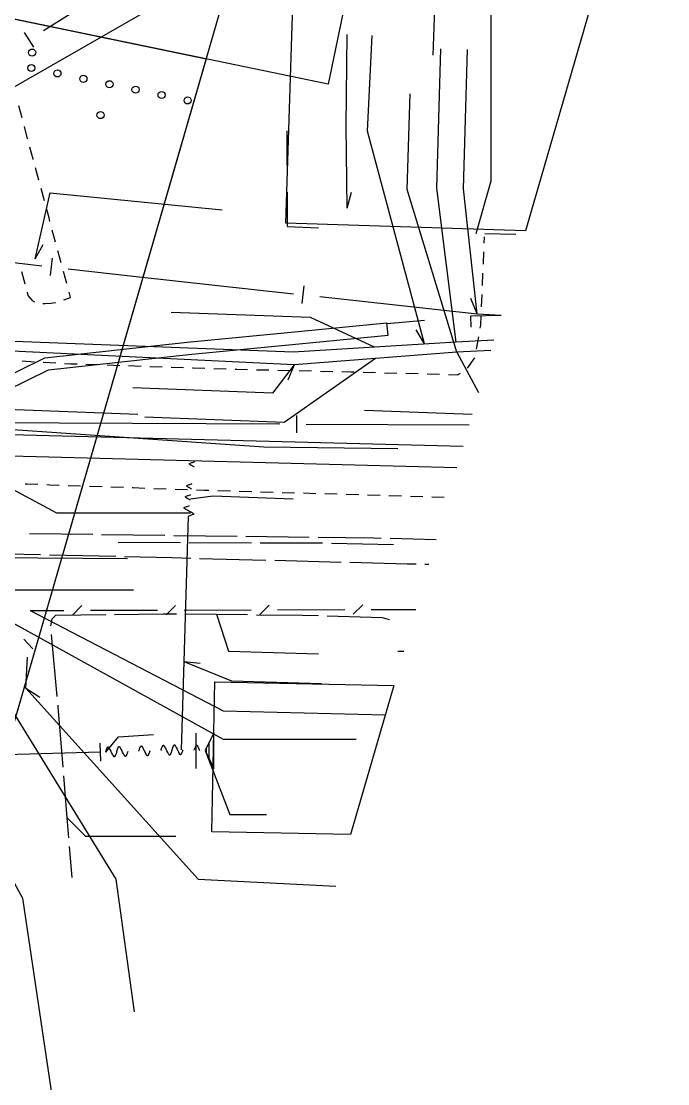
# Model space of a CAD drawing. Header units: metres. Extents: x 3206 to 3701, y 9896 to 11410.
# Drawn here: x 3432.9 to 3469.4, y 10421.8 to 10481.7 of the extents above; entities that cross this region are included whole.
import ezdxf

# ---------------------------------------------------------------- set-up
doc = ezdxf.new("R2010")
doc.units = ezdxf.units.M
for name, color, linetype in [('BOUNDARY', 7, 'Continuous'), ('BUILDING', 7, 'Continuous'), ('CURB', 7, 'Continuous'), ('ELECTR_CABLE', 7, 'Continuous'), ('ELECTR_CABLE_COMM', 7, 'Continuous'), ('GROUND', 7, 'Continuous'), ('HEAT', 7, 'Continuous'), ('SEWER', 7, 'Continuous'), ('WATER_PIPELINE', 7, 'Continuous')]:
    doc.layers.add(name, color=color, linetype=linetype)

# ---------------------------------------------------------------- blocks, each defined once
blk = doc.blocks.new('МОЖЖЕВЕЛЬНИК_СКАЛЬНЫЙ')
blk.add_circle((0, 0), 0.2)

msp = doc.modelspace()

# ---------------------------------------------------------------- linework, layer by layer
at = {"layer": 'BOUNDARY'}
msp.add_lwpolyline([(3253.023, 9915.673), (3233.596, 10020.109), (3233.041, 10027.227), (3225.675, 10139.955), (3262.083, 10325.257), (3335.841, 10689.444), (3351.098, 10763.684), (3367.768, 10831.231), (3377.814, 10869.112), (3520.394, 11207.447), (3551.174, 11273.829), (3554.005, 11279.367), (3611.719, 11390.174), (3639.436, 11373.131), (3680.635, 11298.581), (3281.247, 9920.202)], close=True, dxfattribs=at)
at = {"layer": 'BUILDING'}
for points in [[(3379.842, 10518.555), (3455.356, 10502.895), (3450.226, 10478.158), (3374.712, 10493.818)], [(3447.834, 10470.331), (3448.432, 10489.088), (3466.737, 10488.505), (3461.346, 10469.9)], [(3453.921, 10444.276), (3451.485, 10435.869), (3443.657, 10436.031), (3443.832, 10444.484)]]:
    msp.add_lwpolyline(points, close=True, dxfattribs=at)
at = {"layer": 'CURB'}
for points in [[(3432.957, 10476.261), (3432.771, 10476.944)], [(3433.272, 10475.094), (3433.088, 10475.778)], [(3433.587, 10473.927), (3433.585, 10473.935), (3433.402, 10474.611)], [(3433.902, 10472.76), (3433.717, 10473.444)], [(3434.217, 10471.593), (3434.032, 10472.277)], [(3434.531, 10470.426), (3434.478, 10470.625), (3434.347, 10471.11)], [(3434.846, 10469.259), (3434.662, 10469.943)], [(3459.019, 10469.214), (3459.033, 10469.565)], [(3435.161, 10468.092), (3434.976, 10468.776)], [(3458.97, 10468.012), (3458.998, 10468.714)], [(3432.93, 10467.604), (3433.11, 10466.919)], [(3435.476, 10466.925), (3435.291, 10467.609)], [(3458.921, 10466.81), (3458.95, 10467.512)], [(3433.236, 10466.435), (3433.284, 10466.25), (3433.532, 10465.964), (3433.654, 10465.897)], [(3435.311, 10466.017), (3435.687, 10466.141), (3435.606, 10466.442)], [(3458.872, 10465.608), (3458.901, 10466.31)], [(3434.131, 10465.799), (3434.261, 10465.795), (3434.606, 10465.831), (3434.807, 10465.852), (3434.836, 10465.862)], [(3458.798, 10464.409), (3458.83, 10464.579), (3458.852, 10465.109)], [(3458.579, 10463.226), (3458.707, 10463.917)], [(3432.953, 10462.563), (3433.655, 10462.523)], [(3434.154, 10462.495), (3434.856, 10462.456)], [(3435.355, 10462.427), (3435.684, 10462.409), (3436.057, 10462.397)], [(3458.085, 10462.157), (3458.482, 10462.737)], [(3436.557, 10462.38), (3437.259, 10462.357)], [(3437.759, 10462.34), (3438.462, 10462.317)], [(3438.961, 10462.3), (3439.664, 10462.277)], [(3440.164, 10462.261), (3440.866, 10462.237)], [(3441.366, 10462.221), (3442.069, 10462.197)], [(3442.568, 10462.181), (3442.631, 10462.179), (3443.271, 10462.158)], [(3443.771, 10462.141), (3444.473, 10462.118)], [(3444.973, 10462.101), (3445.069, 10462.098), (3445.676, 10462.084)], [(3446.175, 10462.073), (3446.878, 10462.057)], [(3447.378, 10462.045), (3448.081, 10462.029)], [(3448.581, 10462.018), (3449.284, 10462.002)], [(3449.783, 10461.99), (3450.486, 10461.974)], [(3450.986, 10461.963), (3451.496, 10461.951), (3451.689, 10461.946)], [(3452.189, 10461.932), (3452.891, 10461.913)], [(3453.391, 10461.9), (3454.094, 10461.881)], [(3454.594, 10461.868), (3455.296, 10461.849)], [(3455.796, 10461.835), (3456.499, 10461.816)], [(3456.999, 10461.803), (3457.515, 10461.789), (3457.677, 10461.881)], [(3433.847, 10455.594), (3433.241, 10455.615), (3433.14, 10455.619)], [(3435.053, 10455.552), (3434.525, 10455.57), (3434.346, 10455.577)], [(3436.259, 10455.51), (3435.553, 10455.535)], [(3437.465, 10455.468), (3436.759, 10455.493)], [(3438.672, 10455.426), (3437.965, 10455.45)], [(3439.878, 10455.384), (3439.213, 10455.407), (3439.171, 10455.408)], [(3441.084, 10455.342), (3440.378, 10455.366)], [(3442.29, 10455.3), (3441.584, 10455.324)], [(3443.497, 10455.259), (3443.212, 10455.268), (3442.79, 10455.282)], [(3444.703, 10455.224), (3443.996, 10455.245)], [(3445.91, 10455.189), (3445.203, 10455.21)], [(3447.116, 10455.154), (3446.409, 10455.174)], [(3448.322, 10455.119), (3447.616, 10455.139)], [(3449.529, 10455.083), (3448.822, 10455.104)], [(3450.735, 10455.048), (3450.029, 10455.069)], [(3451.942, 10455.013), (3451.235, 10455.034)], [(3453.148, 10454.978), (3452.442, 10454.998)], [(3454.355, 10454.943), (3453.648, 10454.963)], [(3455.561, 10454.907), (3454.854, 10454.928)], [(3456.768, 10454.872), (3456.061, 10454.893)]]:
    msp.add_lwpolyline(points, dxfattribs=at)
at = {"layer": 'ELECTR_CABLE'}
for points in [[(3458.562, 10469.755), (3459.412, 10472.71), (3459.412, 10482.236)], [(3451.296, 10471.173), (3451.23, 10475.826), (3451.284, 10480.975)], [(3455.655, 10463.522), (3452.446, 10475.512), (3452.702, 10480.902)], [(3457.43, 10463.63), (3456.34, 10472.301), (3456.579, 10480.156)], [(3459.559, 10463.734), (3457.43, 10463.63), (3452.84, 10463.35), (3448.25, 10463.07), (3431.02, 10463.71), (3412.97, 10467.62), (3394.96, 10471.15), (3378.96, 10475.34), (3374.44, 10476.18), (3369.92, 10477.02), (3365.8, 10477.78)], [(3457.47, 10463.07), (3454.682, 10472.229), (3454.849, 10477.622)], [(3459.39, 10463.151), (3457.47, 10463.07), (3452.89, 10462.71), (3448.3, 10462.34), (3430.45, 10463.21), (3412.38, 10466.86), (3394.46, 10470.7), (3378.63, 10474.74), (3374.12, 10475.63), (3369.6, 10476.52), (3365.75, 10477.28)], [(3447.912, 10473.587), (3447.903, 10475.536)], [(3447.927, 10470.139), (3447.918, 10472.088)], [(3451.296, 10471.173), (3451.533, 10472.077)], [(3447.927, 10470.139), (3449.676, 10470.069)], [(3459.052, 10469.753), (3460.801, 10469.711)], [(3452.84, 10463.35), (3449.219, 10465.011), (3441.36, 10465.303)], [(3453.543, 10464.669), (3455.649, 10464.857)], [(3458.273, 10465.11), (3459.969, 10465.149)], [(3458.287, 10464.47), (3458.273, 10465.11)], [(3396.985, 10441.008), (3397.799, 10441.763), (3400.722, 10444.18), (3405.044, 10446.588), (3409.115, 10448.703), (3414.068, 10452.836), (3421.396, 10456.434), (3428.126, 10459.744), (3434.241, 10462.741), (3442.274, 10463.618), (3448.706, 10464.238), (3453.535, 10464.718)], [(3453.605, 10464.022), (3453.535, 10464.718)], [(3455.655, 10463.522), (3455.181, 10464.326)], [(3397.359, 10440.4), (3398.261, 10441.237), (3401.118, 10443.6), (3405.376, 10445.972), (3409.505, 10448.117), (3414.452, 10452.244), (3421.704, 10455.806), (3428.434, 10459.116), (3434.439, 10462.059), (3442.346, 10462.922), (3448.774, 10463.542), (3453.605, 10464.022)], [(3430.45, 10463.21), (3431.584, 10459.866), (3439.486, 10459.573)], [(3457.47, 10463.07), (3458.704, 10460.783)], [(3452.89, 10462.71), (3447.742, 10459.101), (3439.882, 10459.393)], [(3448.3, 10462.34), (3447.089, 10460.75), (3439.194, 10461.044)], [(3448.3, 10462.34), (3447.953, 10461.473)], [(3458.347, 10459.552), (3452.266, 10459.778)], [(3442.665, 10456.589), (3442.652, 10456.596), (3442.606, 10456.619), (3442.586, 10456.63), (3442.555, 10456.646), (3442.522, 10456.664), (3442.499, 10456.677), (3442.477, 10456.69), (3442.462, 10456.7), (3442.446, 10456.711), (3442.437, 10456.718), (3442.429, 10456.724), (3442.423, 10456.73), (3442.42, 10456.733), (3442.417, 10456.736), (3442.413, 10456.74), (3442.41, 10456.744), (3442.408, 10456.746), (3442.407, 10456.749), (3442.405, 10456.752), (3442.403, 10456.756), (3442.402, 10456.758), (3442.402, 10456.759), (3442.401, 10456.761), (3442.401, 10456.763), (3442.401, 10456.764), (3442.401, 10456.766), (3442.401, 10456.768), (3442.401, 10456.77), (3442.401, 10456.771), (3442.402, 10456.772), (3442.402, 10456.773), (3442.403, 10456.774), (3442.403, 10456.775), (3442.404, 10456.776), (3442.405, 10456.778), (3442.406, 10456.78), (3442.407, 10456.781), (3442.408, 10456.781), (3442.409, 10456.783), (3442.41, 10456.784), (3442.412, 10456.785), (3442.413, 10456.786), (3442.415, 10456.787), (3442.417, 10456.789), (3442.421, 10456.79), (3442.425, 10456.792), (3442.429, 10456.794), (3442.436, 10456.797), (3442.529, 10456.833), (3442.56, 10456.844), (3442.663, 10456.884), (3442.703, 10456.899)], [(3442.514, 10455.35), (3442.501, 10455.357), (3442.455, 10455.38), (3442.435, 10455.391), (3442.404, 10455.407), (3442.371, 10455.425), (3442.348, 10455.438), (3442.327, 10455.451), (3442.311, 10455.461), (3442.295, 10455.472), (3442.286, 10455.479), (3442.278, 10455.486), (3442.272, 10455.491), (3442.269, 10455.494), (3442.267, 10455.497), (3442.262, 10455.502), (3442.26, 10455.505), (3442.258, 10455.507), (3442.256, 10455.51), (3442.254, 10455.513), (3442.252, 10455.517), (3442.252, 10455.519), (3442.251, 10455.521), (3442.251, 10455.522), (3442.25, 10455.524), (3442.25, 10455.525), (3442.25, 10455.527), (3442.25, 10455.529), (3442.251, 10455.531), (3442.251, 10455.532), (3442.251, 10455.533), (3442.251, 10455.534), (3442.252, 10455.535), (3442.252, 10455.536), (3442.253, 10455.538), (3442.254, 10455.539), (3442.255, 10455.541), (3442.256, 10455.542), (3442.257, 10455.543), (3442.258, 10455.544), (3442.26, 10455.545), (3442.261, 10455.546), (3442.262, 10455.547), (3442.265, 10455.549), (3442.267, 10455.55), (3442.27, 10455.551), (3442.274, 10455.553), (3442.278, 10455.555), (3442.285, 10455.558), (3442.378, 10455.594), (3442.409, 10455.606), (3442.512, 10455.645), (3442.552, 10455.66)], [(3442.439, 10454.731), (3442.425, 10454.738), (3442.38, 10454.761), (3442.359, 10454.772), (3442.329, 10454.788), (3442.296, 10454.806), (3442.273, 10454.819), (3442.251, 10454.832), (3442.236, 10454.842), (3442.22, 10454.853), (3442.211, 10454.86), (3442.203, 10454.866), (3442.197, 10454.872), (3442.194, 10454.875), (3442.191, 10454.877), (3442.187, 10454.882), (3442.184, 10454.885), (3442.182, 10454.888), (3442.18, 10454.891), (3442.179, 10454.894), (3442.177, 10454.897), (3442.176, 10454.9), (3442.176, 10454.901), (3442.175, 10454.903), (3442.175, 10454.904), (3442.175, 10454.906), (3442.175, 10454.908), (3442.175, 10454.91), (3442.175, 10454.912), (3442.175, 10454.912), (3442.176, 10454.914), (3442.176, 10454.915), (3442.176, 10454.916), (3442.177, 10454.917), (3442.178, 10454.918), (3442.179, 10454.92), (3442.18, 10454.921), (3442.181, 10454.922), (3442.182, 10454.923), (3442.183, 10454.924), (3442.184, 10454.925), (3442.185, 10454.926), (3442.187, 10454.927), (3442.189, 10454.929), (3442.191, 10454.93), (3442.194, 10454.932), (3442.199, 10454.934), (3442.202, 10454.936), (3442.21, 10454.939), (3442.303, 10454.975), (3442.334, 10454.986), (3442.436, 10455.025), (3442.477, 10455.041)], [(3442.447, 10454.795), (3443.719, 10454.967), (3448.239, 10454.799)], [(3442.364, 10454.111), (3442.35, 10454.118), (3442.304, 10454.142), (3442.284, 10454.152), (3442.254, 10454.168), (3442.22, 10454.187), (3442.198, 10454.199), (3442.176, 10454.213), (3442.16, 10454.223), (3442.145, 10454.234), (3442.135, 10454.241), (3442.128, 10454.247), (3442.121, 10454.253), (3442.119, 10454.255), (3442.116, 10454.258), (3442.111, 10454.263), (3442.109, 10454.266), (3442.107, 10454.269), (3442.105, 10454.271), (3442.103, 10454.274), (3442.102, 10454.278), (3442.101, 10454.28), (3442.1, 10454.282), (3442.1, 10454.283), (3442.1, 10454.285), (3442.099, 10454.286), (3442.099, 10454.288), (3442.099, 10454.29), (3442.1, 10454.292), (3442.1, 10454.293), (3442.1, 10454.294), (3442.101, 10454.295), (3442.101, 10454.296), (3442.102, 10454.297), (3442.102, 10454.299), (3442.103, 10454.3), (3442.105, 10454.302), (3442.106, 10454.303), (3442.106, 10454.304), (3442.107, 10454.305), (3442.109, 10454.306), (3442.11, 10454.307), (3442.111, 10454.308), (3442.114, 10454.31), (3442.116, 10454.311), (3442.119, 10454.313), (3442.123, 10454.315), (3442.127, 10454.316), (3442.135, 10454.319), (3442.227, 10454.355), (3442.258, 10454.367), (3442.361, 10454.406), (3442.401, 10454.421)], [(3442.364, 10454.111), (3442.377, 10454.104), (3442.423, 10454.081), (3442.443, 10454.071), (3442.473, 10454.055), (3442.507, 10454.036), (3442.53, 10454.023), (3442.551, 10454.01), (3442.567, 10454), (3442.582, 10453.989), (3442.592, 10453.982), (3442.599, 10453.976), (3442.606, 10453.97), (3442.609, 10453.968), (3442.611, 10453.965), (3442.616, 10453.96), (3442.618, 10453.957), (3442.62, 10453.954), (3442.622, 10453.951), (3442.624, 10453.948), (3442.625, 10453.945), (3442.626, 10453.943), (3442.627, 10453.941), (3442.627, 10453.939), (3442.627, 10453.938), (3442.628, 10453.936), (3442.628, 10453.934), (3442.628, 10453.933), (3442.627, 10453.931), (3442.627, 10453.93), (3442.627, 10453.929), (3442.626, 10453.928), (3442.626, 10453.927), (3442.625, 10453.925), (3442.625, 10453.924), (3442.624, 10453.923), (3442.622, 10453.921), (3442.622, 10453.92), (3442.621, 10453.919), (3442.62, 10453.918), (3442.618, 10453.917), (3442.617, 10453.916), (3442.616, 10453.915), (3442.613, 10453.913), (3442.611, 10453.912), (3442.608, 10453.91), (3442.604, 10453.908), (3442.6, 10453.907), (3442.592, 10453.904), (3442.5, 10453.868), (3442.469, 10453.856), (3442.366, 10453.817), (3442.326, 10453.802)], [(3442.326, 10453.802), (3442.075, 10445.626), (3441.922, 10440.649)], [(3433.377, 10452.839), (3436.945, 10452.793)], [(3437.444, 10452.787), (3441.012, 10452.741)], [(3438.377, 10452.348), (3441.885, 10452.336)], [(3441.512, 10452.734), (3445.079, 10452.688)], [(3442.385, 10452.334), (3445.892, 10452.322)], [(3445.579, 10452.682), (3449.147, 10452.636)], [(3446.392, 10452.32), (3449.689, 10452.308), (3449.9, 10452.304)], [(3449.647, 10452.629), (3452.779, 10452.589), (3453.214, 10452.579)], [(3450.399, 10452.293), (3453.906, 10452.219)], [(3453.714, 10452.567), (3456.306, 10452.507)], [(3430.262, 10451.74), (3433.999, 10451.653)], [(3434.498, 10451.641), (3438.235, 10451.555)], [(3438.735, 10451.543), (3441.403, 10451.481), (3442.471, 10451.453)], [(3442.971, 10451.439), (3446.707, 10451.34)], [(3447.207, 10451.327), (3450.943, 10451.228)], [(3451.443, 10451.215), (3454.669, 10451.129), (3455.179, 10451.12)], [(3455.679, 10451.112), (3455.901, 10451.108)], [(3429.446, 10450.37), (3431.824, 10449.666), (3439.234, 10449.666)], [(3434.572, 10447.643), (3434.648, 10448.026), (3434.856, 10448.233), (3437.672, 10448.272)], [(3438.172, 10448.279), (3440.923, 10448.317), (3441.672, 10448.309)], [(3442.172, 10448.304), (3445.672, 10448.266)], [(3443.929, 10448.285), (3444.6, 10446.214), (3449.679, 10446.061)], [(3446.172, 10448.261), (3448.778, 10448.233), (3449.671, 10448.208)], [(3450.171, 10448.195), (3453.266, 10448.109), (3453.655, 10447.998)], [(3434.936, 10443.66), (3434.609, 10447.145)], [(3454.149, 10446.209), (3454.479, 10446.201)], [(3442.075, 10445.626), (3444.772, 10444.537), (3449.844, 10444.383)], [(3442.075, 10445.626), (3443.003, 10445.521)], [(3435.268, 10439.674), (3434.992, 10443.067), (3434.983, 10443.163)], [(3437.683, 10440.522), (3438.393, 10441.377), (3440.373, 10441.505)], [(3442.778, 10439.597), (3442.778, 10441.587)], [(3443.279, 10440.605), (3443.777, 10439.599), (3443.777, 10441.589), (3443.777, 10441.6), (3443.279, 10440.605)], [(3437.345, 10441.012), (3437.373, 10440.012)], [(3439.542, 10440.578), (3439.546, 10440.592), (3439.563, 10440.641), (3439.57, 10440.662), (3439.581, 10440.695), (3439.594, 10440.731), (3439.604, 10440.755), (3439.613, 10440.778), (3439.621, 10440.795), (3439.629, 10440.812), (3439.635, 10440.823), (3439.64, 10440.831), (3439.645, 10440.838), (3439.647, 10440.842), (3439.649, 10440.845), (3439.653, 10440.85), (3439.656, 10440.853), (3439.658, 10440.855), (3439.661, 10440.857), (3439.664, 10440.859), (3439.667, 10440.862), (3439.669, 10440.863), (3439.67, 10440.864), (3439.672, 10440.864), (3439.674, 10440.865), (3439.675, 10440.865), (3439.677, 10440.865), (3439.679, 10440.866), (3439.681, 10440.866), (3439.681, 10440.866), (3439.683, 10440.865), (3439.684, 10440.865), (3439.685, 10440.865), (3439.686, 10440.865), (3439.688, 10440.864), (3439.689, 10440.863), (3439.691, 10440.862), (3439.692, 10440.862), (3439.693, 10440.861), (3439.694, 10440.86), (3439.696, 10440.859), (3439.697, 10440.858), (3439.698, 10440.857), (3439.7, 10440.854), (3439.702, 10440.853), (3439.704, 10440.85), (3439.706, 10440.846), (3439.709, 10440.842), (3439.713, 10440.835), (3439.762, 10440.749), (3439.778, 10440.72), (3439.832, 10440.624), (3439.853, 10440.587)], [(3440.789, 10440.615), (3440.794, 10440.63), (3440.81, 10440.678), (3440.817, 10440.7), (3440.829, 10440.732), (3440.842, 10440.768), (3440.851, 10440.793), (3440.861, 10440.816), (3440.868, 10440.833), (3440.877, 10440.85), (3440.882, 10440.86), (3440.887, 10440.869), (3440.892, 10440.876), (3440.894, 10440.879), (3440.897, 10440.882), (3440.901, 10440.887), (3440.904, 10440.89), (3440.906, 10440.893), (3440.908, 10440.895), (3440.911, 10440.897), (3440.914, 10440.899), (3440.916, 10440.9), (3440.918, 10440.901), (3440.919, 10440.902), (3440.921, 10440.902), (3440.922, 10440.903), (3440.924, 10440.903), (3440.926, 10440.903), (3440.928, 10440.903), (3440.929, 10440.903), (3440.93, 10440.903), (3440.931, 10440.903), (3440.932, 10440.902), (3440.934, 10440.902), (3440.935, 10440.902), (3440.936, 10440.901), (3440.938, 10440.9), (3440.94, 10440.899), (3440.941, 10440.898), (3440.942, 10440.897), (3440.943, 10440.896), (3440.944, 10440.895), (3440.945, 10440.894), (3440.948, 10440.892), (3440.949, 10440.89), (3440.951, 10440.887), (3440.954, 10440.883), (3440.956, 10440.88), (3440.96, 10440.873), (3441.01, 10440.786), (3441.026, 10440.757), (3441.08, 10440.662), (3441.101, 10440.624)], [(3441.413, 10440.634), (3441.418, 10440.648), (3441.434, 10440.697), (3441.441, 10440.718), (3441.452, 10440.751), (3441.466, 10440.787), (3441.475, 10440.811), (3441.485, 10440.835), (3441.492, 10440.852), (3441.501, 10440.869), (3441.506, 10440.879), (3441.511, 10440.887), (3441.516, 10440.895), (3441.518, 10440.898), (3441.52, 10440.901), (3441.524, 10440.906), (3441.527, 10440.909), (3441.53, 10440.911), (3441.532, 10440.914), (3441.535, 10440.916), (3441.538, 10440.918), (3441.54, 10440.919), (3441.542, 10440.92), (3441.543, 10440.92), (3441.545, 10440.921), (3441.546, 10440.921), (3441.548, 10440.922), (3441.55, 10440.922), (3441.552, 10440.922), (3441.553, 10440.922), (3441.554, 10440.922), (3441.555, 10440.921), (3441.556, 10440.921), (3441.557, 10440.921), (3441.559, 10440.92), (3441.56, 10440.92), (3441.562, 10440.919), (3441.563, 10440.918), (3441.564, 10440.917), (3441.566, 10440.916), (3441.567, 10440.915), (3441.568, 10440.914), (3441.569, 10440.913), (3441.571, 10440.91), (3441.573, 10440.909), (3441.575, 10440.906), (3441.577, 10440.902), (3441.58, 10440.898), (3441.584, 10440.891), (3441.633, 10440.805), (3441.649, 10440.776), (3441.704, 10440.681), (3441.725, 10440.643)], [(3442.66, 10440.625), (3442.666, 10440.639), (3442.685, 10440.687), (3442.694, 10440.708), (3442.707, 10440.74), (3442.722, 10440.775), (3442.733, 10440.798), (3442.744, 10440.821), (3442.753, 10440.838), (3442.763, 10440.854), (3442.769, 10440.864), (3442.774, 10440.872), (3442.779, 10440.879), (3442.782, 10440.882), (3442.784, 10440.885), (3442.789, 10440.89), (3442.792, 10440.893), (3442.794, 10440.895), (3442.797, 10440.897), (3442.799, 10440.899), (3442.803, 10440.901), (3442.805, 10440.902), (3442.807, 10440.903), (3442.808, 10440.903), (3442.81, 10440.903), (3442.811, 10440.904), (3442.813, 10440.904), (3442.815, 10440.904), (3442.817, 10440.904), (3442.818, 10440.904), (3442.819, 10440.904), (3442.82, 10440.903), (3442.821, 10440.903), (3442.822, 10440.903), (3442.824, 10440.902), (3442.825, 10440.901), (3442.827, 10440.9), (3442.828, 10440.899), (3442.829, 10440.898), (3442.83, 10440.897), (3442.832, 10440.896), (3442.833, 10440.895), (3442.834, 10440.894), (3442.836, 10440.891), (3442.837, 10440.89), (3442.839, 10440.887), (3442.841, 10440.883), (3442.843, 10440.879), (3442.847, 10440.872), (3442.891, 10440.782), (3442.905, 10440.753), (3442.953, 10440.654), (3442.972, 10440.615)], [(3443.517, 10440.124), (3443.517, 10441.081)], [(3437.359, 10440.512), (3425.373, 10440.171)], [(3437.67, 10440.521), (3437.675, 10440.536), (3437.692, 10440.584), (3437.699, 10440.606), (3437.71, 10440.639), (3437.723, 10440.675), (3437.733, 10440.699), (3437.742, 10440.722), (3437.75, 10440.739), (3437.758, 10440.756), (3437.764, 10440.767), (3437.769, 10440.775), (3437.774, 10440.782), (3437.776, 10440.785), (3437.778, 10440.788), (3437.782, 10440.794), (3437.785, 10440.797), (3437.787, 10440.799), (3437.79, 10440.801), (3437.792, 10440.803), (3437.796, 10440.805), (3437.798, 10440.807), (3437.799, 10440.807), (3437.801, 10440.808), (3437.802, 10440.809), (3437.804, 10440.809), (3437.806, 10440.809), (3437.808, 10440.809), (3437.81, 10440.809), (3437.81, 10440.809), (3437.812, 10440.809), (3437.813, 10440.809), (3437.814, 10440.809), (3437.815, 10440.808), (3437.816, 10440.808), (3437.818, 10440.807), (3437.82, 10440.806), (3437.821, 10440.805), (3437.822, 10440.805), (3437.823, 10440.804), (3437.825, 10440.803), (3437.826, 10440.802), (3437.827, 10440.801), (3437.829, 10440.798), (3437.83, 10440.796), (3437.833, 10440.794), (3437.835, 10440.79), (3437.837, 10440.786), (3437.841, 10440.779), (3437.891, 10440.693), (3437.907, 10440.664), (3437.961, 10440.568), (3437.982, 10440.531)], [(3438.294, 10440.54), (3438.289, 10440.526), (3438.273, 10440.477), (3438.266, 10440.456), (3438.255, 10440.423), (3438.241, 10440.387), (3438.232, 10440.363), (3438.222, 10440.339), (3438.215, 10440.322), (3438.206, 10440.305), (3438.201, 10440.295), (3438.196, 10440.287), (3438.191, 10440.279), (3438.189, 10440.276), (3438.187, 10440.273), (3438.183, 10440.268), (3438.18, 10440.265), (3438.177, 10440.263), (3438.175, 10440.26), (3438.172, 10440.258), (3438.169, 10440.256), (3438.167, 10440.255), (3438.165, 10440.254), (3438.164, 10440.254), (3438.162, 10440.253), (3438.161, 10440.253), (3438.159, 10440.252), (3438.157, 10440.252), (3438.155, 10440.252), (3438.154, 10440.252), (3438.153, 10440.252), (3438.152, 10440.253), (3438.151, 10440.253), (3438.15, 10440.253), (3438.148, 10440.254), (3438.147, 10440.254), (3438.145, 10440.256), (3438.144, 10440.256), (3438.143, 10440.257), (3438.142, 10440.258), (3438.14, 10440.259), (3438.139, 10440.26), (3438.138, 10440.261), (3438.136, 10440.264), (3438.134, 10440.265), (3438.132, 10440.268), (3438.13, 10440.272), (3438.127, 10440.276), (3438.123, 10440.283), (3438.074, 10440.369), (3438.058, 10440.398), (3438.003, 10440.493), (3437.982, 10440.531)], [(3438.294, 10440.54), (3438.299, 10440.555), (3438.315, 10440.603), (3438.323, 10440.625), (3438.334, 10440.657), (3438.347, 10440.693), (3438.356, 10440.718), (3438.366, 10440.741), (3438.374, 10440.758), (3438.382, 10440.775), (3438.388, 10440.785), (3438.393, 10440.794), (3438.397, 10440.801), (3438.399, 10440.804), (3438.402, 10440.807), (3438.406, 10440.812), (3438.409, 10440.815), (3438.411, 10440.818), (3438.414, 10440.82), (3438.416, 10440.822), (3438.419, 10440.824), (3438.422, 10440.825), (3438.423, 10440.826), (3438.424, 10440.827), (3438.426, 10440.827), (3438.427, 10440.828), (3438.429, 10440.828), (3438.431, 10440.828), (3438.433, 10440.828), (3438.434, 10440.828), (3438.435, 10440.828), (3438.436, 10440.828), (3438.437, 10440.828), (3438.439, 10440.827), (3438.44, 10440.827), (3438.442, 10440.826), (3438.443, 10440.825), (3438.445, 10440.824), (3438.446, 10440.823), (3438.447, 10440.822), (3438.448, 10440.821), (3438.449, 10440.82), (3438.45, 10440.819), (3438.453, 10440.817), (3438.454, 10440.815), (3438.456, 10440.812), (3438.459, 10440.808), (3438.461, 10440.805), (3438.465, 10440.798), (3438.515, 10440.711), (3438.531, 10440.683), (3438.585, 10440.587), (3438.606, 10440.55)], [(3438.918, 10440.559), (3438.913, 10440.544), (3438.897, 10440.496), (3438.89, 10440.474), (3438.878, 10440.442), (3438.865, 10440.406), (3438.856, 10440.382), (3438.846, 10440.358), (3438.839, 10440.341), (3438.83, 10440.324), (3438.825, 10440.314), (3438.82, 10440.305), (3438.815, 10440.298), (3438.813, 10440.295), (3438.81, 10440.292), (3438.806, 10440.287), (3438.803, 10440.284), (3438.801, 10440.282), (3438.799, 10440.279), (3438.796, 10440.277), (3438.793, 10440.275), (3438.791, 10440.274), (3438.789, 10440.273), (3438.788, 10440.272), (3438.786, 10440.272), (3438.785, 10440.271), (3438.783, 10440.271), (3438.781, 10440.271), (3438.779, 10440.271), (3438.778, 10440.271), (3438.777, 10440.271), (3438.776, 10440.271), (3438.775, 10440.272), (3438.774, 10440.272), (3438.772, 10440.272), (3438.771, 10440.273), (3438.769, 10440.274), (3438.767, 10440.275), (3438.766, 10440.276), (3438.765, 10440.277), (3438.764, 10440.278), (3438.763, 10440.279), (3438.762, 10440.28), (3438.759, 10440.282), (3438.758, 10440.284), (3438.756, 10440.287), (3438.753, 10440.291), (3438.751, 10440.294), (3438.747, 10440.301), (3438.697, 10440.388), (3438.681, 10440.417), (3438.627, 10440.512), (3438.606, 10440.55)], [(3440.165, 10440.596), (3440.161, 10440.582), (3440.144, 10440.533), (3440.137, 10440.512), (3440.126, 10440.479), (3440.113, 10440.443), (3440.103, 10440.419), (3440.094, 10440.396), (3440.086, 10440.379), (3440.078, 10440.362), (3440.072, 10440.351), (3440.067, 10440.343), (3440.062, 10440.336), (3440.06, 10440.332), (3440.058, 10440.329), (3440.054, 10440.324), (3440.051, 10440.321), (3440.049, 10440.319), (3440.046, 10440.317), (3440.043, 10440.315), (3440.04, 10440.312), (3440.038, 10440.311), (3440.037, 10440.31), (3440.035, 10440.31), (3440.033, 10440.309), (3440.032, 10440.309), (3440.03, 10440.309), (3440.028, 10440.308), (3440.026, 10440.308), (3440.026, 10440.308), (3440.024, 10440.309), (3440.023, 10440.309), (3440.022, 10440.309), (3440.021, 10440.309), (3440.02, 10440.31), (3440.018, 10440.311), (3440.016, 10440.312), (3440.015, 10440.313), (3440.014, 10440.313), (3440.013, 10440.314), (3440.011, 10440.315), (3440.01, 10440.316), (3440.009, 10440.317), (3440.007, 10440.32), (3440.005, 10440.321), (3440.003, 10440.324), (3440.001, 10440.328), (3439.999, 10440.332), (3439.994, 10440.339), (3439.945, 10440.425), (3439.929, 10440.454), (3439.875, 10440.55), (3439.854, 10440.587)], [(3441.413, 10440.634), (3441.408, 10440.619), (3441.392, 10440.571), (3441.384, 10440.549), (3441.373, 10440.517), (3441.36, 10440.481), (3441.351, 10440.456), (3441.341, 10440.433), (3441.333, 10440.416), (3441.325, 10440.399), (3441.319, 10440.389), (3441.314, 10440.38), (3441.31, 10440.373), (3441.308, 10440.37), (3441.305, 10440.367), (3441.301, 10440.362), (3441.298, 10440.359), (3441.296, 10440.356), (3441.293, 10440.354), (3441.291, 10440.352), (3441.288, 10440.35), (3441.285, 10440.349), (3441.284, 10440.348), (3441.283, 10440.347), (3441.281, 10440.347), (3441.28, 10440.346), (3441.278, 10440.346), (3441.276, 10440.346), (3441.274, 10440.346), (3441.273, 10440.346), (3441.272, 10440.346), (3441.271, 10440.346), (3441.27, 10440.347), (3441.268, 10440.347), (3441.267, 10440.347), (3441.265, 10440.348), (3441.264, 10440.349), (3441.262, 10440.35), (3441.261, 10440.351), (3441.26, 10440.352), (3441.259, 10440.353), (3441.258, 10440.354), (3441.257, 10440.355), (3441.254, 10440.357), (3441.253, 10440.359), (3441.251, 10440.362), (3441.248, 10440.366), (3441.246, 10440.369), (3441.242, 10440.376), (3441.192, 10440.463), (3441.176, 10440.491), (3441.122, 10440.587), (3441.101, 10440.624)], [(3442.037, 10440.645), (3442.031, 10440.631), (3442.012, 10440.584), (3442.003, 10440.563), (3441.99, 10440.531), (3441.974, 10440.496), (3441.963, 10440.472), (3441.952, 10440.449), (3441.944, 10440.433), (3441.934, 10440.417), (3441.928, 10440.407), (3441.923, 10440.398), (3441.917, 10440.392), (3441.915, 10440.389), (3441.913, 10440.386), (3441.908, 10440.381), (3441.905, 10440.378), (3441.903, 10440.376), (3441.9, 10440.374), (3441.897, 10440.372), (3441.894, 10440.37), (3441.892, 10440.369), (3441.89, 10440.368), (3441.889, 10440.368), (3441.887, 10440.367), (3441.886, 10440.367), (3441.884, 10440.367), (3441.882, 10440.367), (3441.88, 10440.367), (3441.879, 10440.367), (3441.878, 10440.367), (3441.877, 10440.367), (3441.876, 10440.368), (3441.874, 10440.368), (3441.873, 10440.369), (3441.872, 10440.369), (3441.87, 10440.371), (3441.869, 10440.371), (3441.868, 10440.372), (3441.867, 10440.373), (3441.865, 10440.374), (3441.864, 10440.376), (3441.863, 10440.377), (3441.861, 10440.379), (3441.86, 10440.381), (3441.858, 10440.384), (3441.855, 10440.388), (3441.853, 10440.392), (3441.85, 10440.399), (3441.806, 10440.488), (3441.791, 10440.518), (3441.743, 10440.617), (3441.725, 10440.656)], [(3443.279, 10440.605), (3444.666, 10436.994), (3446.744, 10436.994)], [(3443.357, 10440.447), (3443.357, 10440.761)], [(3435.592, 10435.687), (3435.5, 10436.819), (3435.308, 10439.176)], [(3435.5, 10436.819), (3436.538, 10435.786), (3441.633, 10435.786)], [(3435.774, 10433.444), (3435.632, 10435.188)]]:
    msp.add_lwpolyline(points, dxfattribs=at)
at = {"layer": 'ELECTR_CABLE_COMM'}
for points in [[(3435.797, 10448.243), (3436.325, 10448.774)], [(3441.077, 10448.257), (3441.606, 10448.788)], [(3446.357, 10448.272), (3446.886, 10448.803)], [(3451.637, 10448.286), (3452.166, 10448.817)], [(3433.421, 10448.501), (3435.311, 10448.506)], [(3433.421, 10448.501), (3444.294, 10442.841), (3453.439, 10442.613)], [(3436.811, 10448.51), (3440.591, 10448.521)], [(3442.091, 10448.525), (3445.871, 10448.535)], [(3447.371, 10448.539), (3451.152, 10448.55)], [(3452.652, 10448.554), (3455.163, 10448.561)], [(3433.564, 10446.329), (3433.065, 10446.888)], [(3433.174, 10444.112), (3433.272, 10445.859)], [(3433.174, 10444.112), (3442.887, 10433.352), (3450.644, 10432.966)], [(3433.174, 10444.112), (3433.963, 10443.611)]]:
    msp.add_lwpolyline(points, dxfattribs=at)
at = {"layer": 'GROUND'}
msp.add_lwpolyline([(3526.187, 10765.544), (3450.382, 10503.927), (3379.842, 10518.555), (3379.466, 10516.743), (3357.947, 10521.22), (3367.193, 10565.536), (3348.228, 10569.493), (3338.741, 10524.025), (3338.993, 10523.973), (3332.925, 10494.805), (3375.384, 10485.973), (3376.921, 10493.36), (3392.124, 10490.207), (3391.941, 10483.601), (3428.916, 10482.577), (3443.33, 10479.588), (3375.395, 10245.127)], dxfattribs=at)
at = {"layer": 'HEAT'}
msp.add_lwpolyline([(3455.533, 10488.427), (3456.404, 10487.706), (3456.131, 10479.801)], dxfattribs=at)
at = {"layer": 'SEWER'}
for points in [[(3434.16, 10481.192), (3441.831, 10486.007)], [(3433.08, 10481.085), (3433.606, 10480.246)], [(3448.452, 10458.505), (3448.458, 10459.496)], [(3447.484, 10458.994), (3426.714, 10459.103)], [(3426.714, 10459.103), (3446.583, 10457.723), (3454.145, 10457.629)], [(3458.17, 10458.939), (3448.983, 10458.987)], [(3427.577, 10450.473), (3444.294, 10441.253), (3451.806, 10441.253)]]:
    msp.add_lwpolyline(points, dxfattribs=at)
at = {"layer": 'WATER_PIPELINE'}
for points in [[(3428.427, 10475.694), (3442.464, 10483.722)], [(3458.618, 10465.22), (3457.855, 10472.265), (3458.079, 10480.12)], [(3433.698, 10468.315), (3434.541, 10472.048), (3444.234, 10471.085)], [(3433.698, 10468.315), (3434.14, 10469.137)], [(3430.236, 10468.372), (3434.065, 10467.935)], [(3434.66, 10468.368), (3434.546, 10467.377)], [(3435.555, 10467.765), (3439.384, 10467.328)], [(3439.384, 10467.328), (3448.255, 10466.356)], [(3448.848, 10466.791), (3448.739, 10465.8)], [(3449.746, 10466.192), (3458.618, 10465.22)], [(3458.618, 10465.22), (3458.273, 10466.088)], [(3458.618, 10465.22), (3459.967, 10465.14)], [(3428.633, 10458.514), (3457.826, 10457.753)], [(3426.633, 10457.967), (3431.3, 10451.491), (3438.903, 10451.437)], [(3428.689, 10457.336), (3434.903, 10454.012), (3442.449, 10454.012)], [(3428.69, 10457.312), (3457.481, 10456.562)], [(3424.094, 10448.597), (3432.976, 10432.278), (3434.915, 10419.256)], [(3429.122, 10448.134), (3438.235, 10433.352), (3439.27, 10425.87)]]:
    msp.add_lwpolyline(points, dxfattribs=at)

# ---------------------------------------------------------------- block references
at = {"layer": 'BUSH'}
for p in [(3433.524, 10479.948), (3433.48, 10479.077), (3434.949, 10478.773), (3436.417, 10478.468), (3437.886, 10478.164), (3439.355, 10477.859), (3440.824, 10477.554), (3442.292, 10477.25), (3437.382, 10476.424)]:
    msp.add_blockref('МОЖЖЕВЕЛЬНИК_СКАЛЬНЫЙ', p, dxfattribs=at)

doc.saveas('drawing.dxf')
